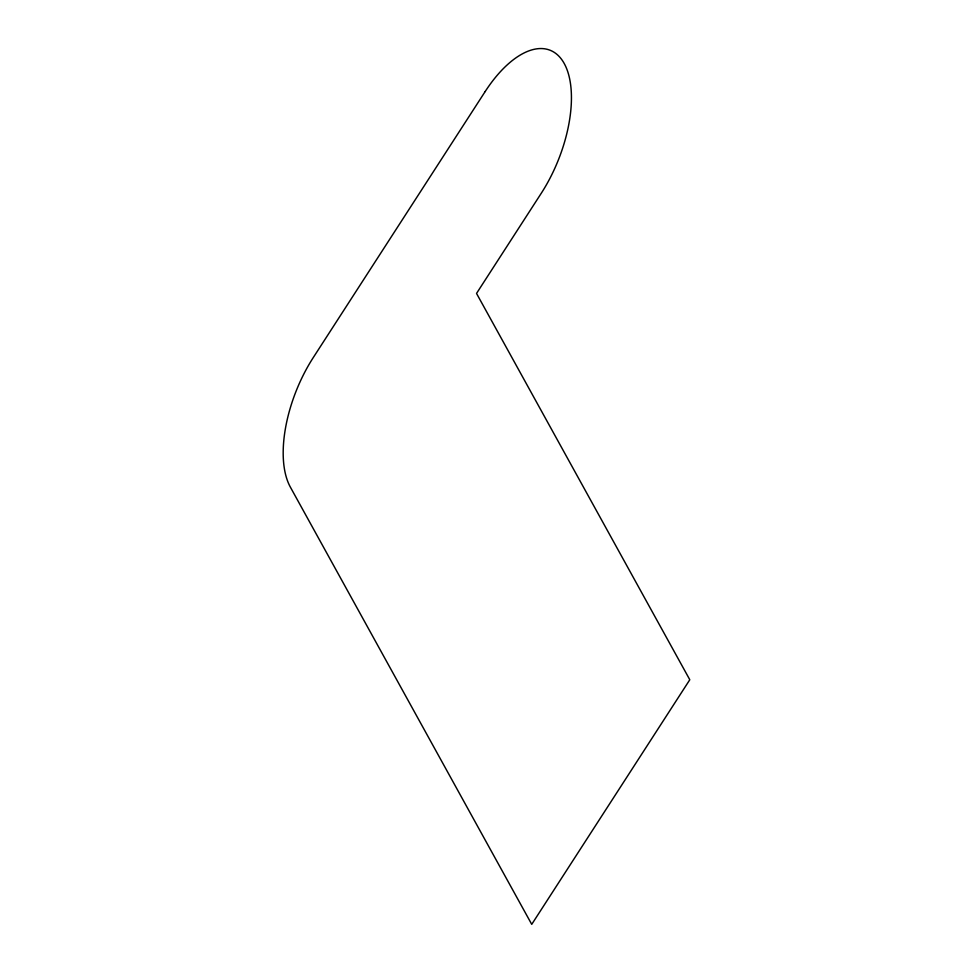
<?xml version="1.0" encoding="UTF-8"?>
<svg xmlns="http://www.w3.org/2000/svg" width="973" height="973" viewBox="0 0 973 973"><rect width="100%" height="100%" fill="white"/><g stroke="black" fill="none" stroke-linecap="round" stroke-linejoin="round"><path stroke-width="1.46" d="M485.162 91.559L313.33 357.468A99.258 48.419 -68.1 0 0 290.404 487.193L531.732 924.35L689.796 679.75L476.527 293.432L541.292 193.226A99.258 48.419 -68.1 0 0 564.218 63.5A99.258 48.419 -68.1 0 0 485.162 91.559"/></g></svg>
